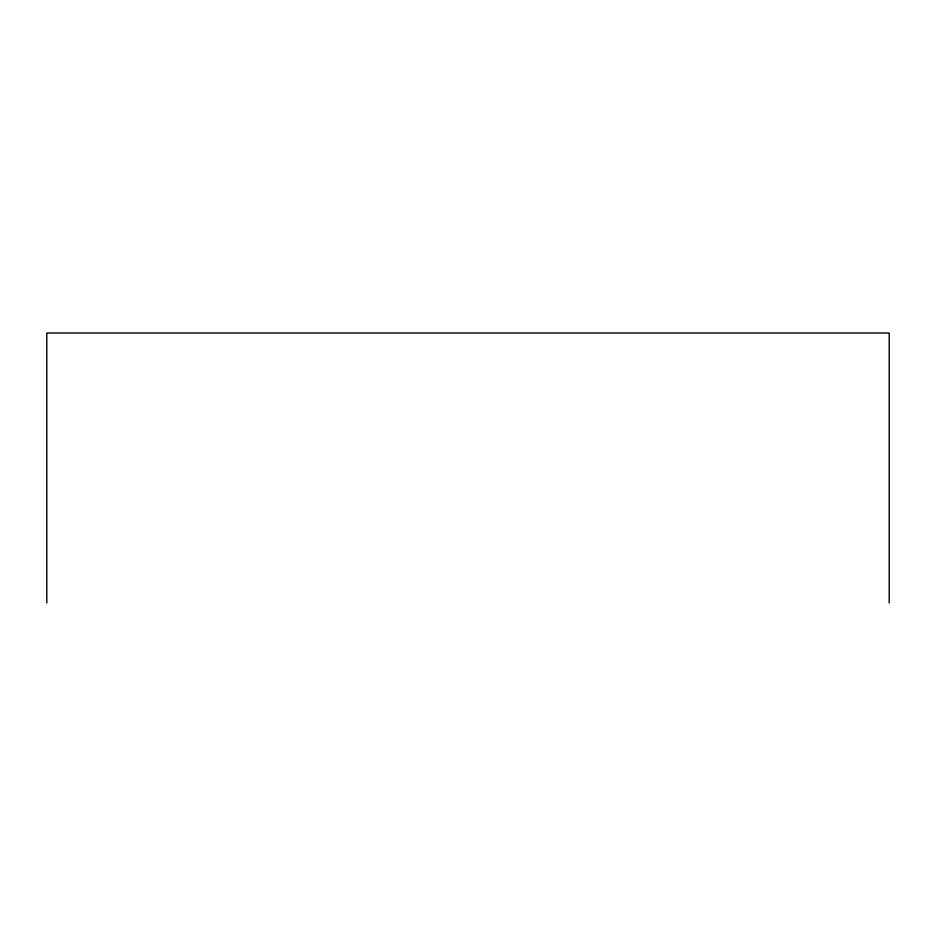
<?xml version="1.0" encoding="UTF-8"?>
<svg xmlns="http://www.w3.org/2000/svg" width="936" height="936" viewBox="0 0 936 936"><rect width="100%" height="100%" fill="white"/><g stroke="black" fill="none" stroke-linecap="round" stroke-linejoin="round"><path stroke-width="1.4" d="M889.2 602.995L889.2 333.005L46.8 333.005L46.8 602.995"/></g></svg>
